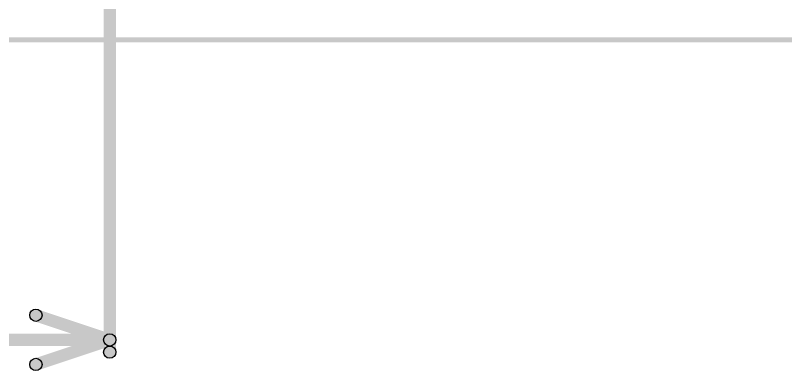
# Model space of a CAD drawing. Header units: millimetres. Extents: x -0.2 to 4.57, y -0.3 to 0.49.
# Drawn here: x 3.349 to 3.974, y -0.269 to 0.02 of the extents above; entities that cross this region are included whole.
import ezdxf

# ---------------------------------------------------------------- set-up
doc = ezdxf.new("R2010")
doc.units = ezdxf.units.MM
doc.header["$MEASUREMENT"] = 0
doc.layers.add('Mechanical1', color=6, linetype='Continuous')
doc.layers.add('Mechanical2', color=216, linetype='Continuous')

msp = doc.modelspace()

# ---------------------------------------------------------------- hatches: boundary and pattern name
at = {"layer": 'Mechanical1'}
for points in [[(3.4302, -0.254), (3.4202, -0.254), (3.4202, 0.10811), (3.4302, 0.10811)], [(3.36362, -0.22875), (3.36678, -0.21926), (3.42678, -0.23926), (3.42362, -0.24875)], [(2.10914, -0.249), (2.10914, -0.239), (3.4252, -0.239), (3.4252, -0.249)], [(3.36678, -0.26875), (3.36362, -0.25926), (3.42362, -0.23926), (3.42678, -0.24875)]]:
    msp.add_hatch(color=6, dxfattribs=at).paths.add_polyline_path(points)
h = msp.add_hatch(color=6, dxfattribs=at)
edge = h.paths.add_edge_path()
edge.add_arc((3.3652, -0.224), 0.005, 0, 360)
h = msp.add_hatch(color=6, dxfattribs=at)
edge = h.paths.add_edge_path()
edge.add_arc((3.4252, -0.244), 0.005, 0, 360)
h = msp.add_hatch(color=6, dxfattribs=at)
edge = h.paths.add_edge_path()
edge.add_arc((3.4252, -0.244), 0.005, 0, 360)
h = msp.add_hatch(color=6, dxfattribs=at)
edge = h.paths.add_edge_path()
edge.add_arc((3.4252, -0.244), 0.005, 0, 360)
h = msp.add_hatch(color=6, dxfattribs=at)
edge = h.paths.add_edge_path()
edge.add_arc((3.4252, -0.254), 0.005, 0, 360)
h = msp.add_hatch(color=6, dxfattribs=at)
edge = h.paths.add_edge_path()
edge.add_arc((3.3652, -0.264), 0.005, 0, 360)
at = {"layer": 'Mechanical2'}
msp.add_hatch(color=216, dxfattribs=at).paths.add_polyline_path([(0, -0.00197), (0, 0.00197), (4.56693, 0.00197), (4.56693, -0.00197)])

# ---------------------------------------------------------------- linework, layer by layer
at = {"layer": 'Mechanical1'}
for centre in [(3.3652, -0.224), (3.4252, -0.244), (3.4252, -0.244), (3.4252, -0.244), (3.4252, -0.254), (3.3652, -0.264)]:
    msp.add_circle(centre, 0.005, dxfattribs=at)

doc.saveas('drawing.dxf')
